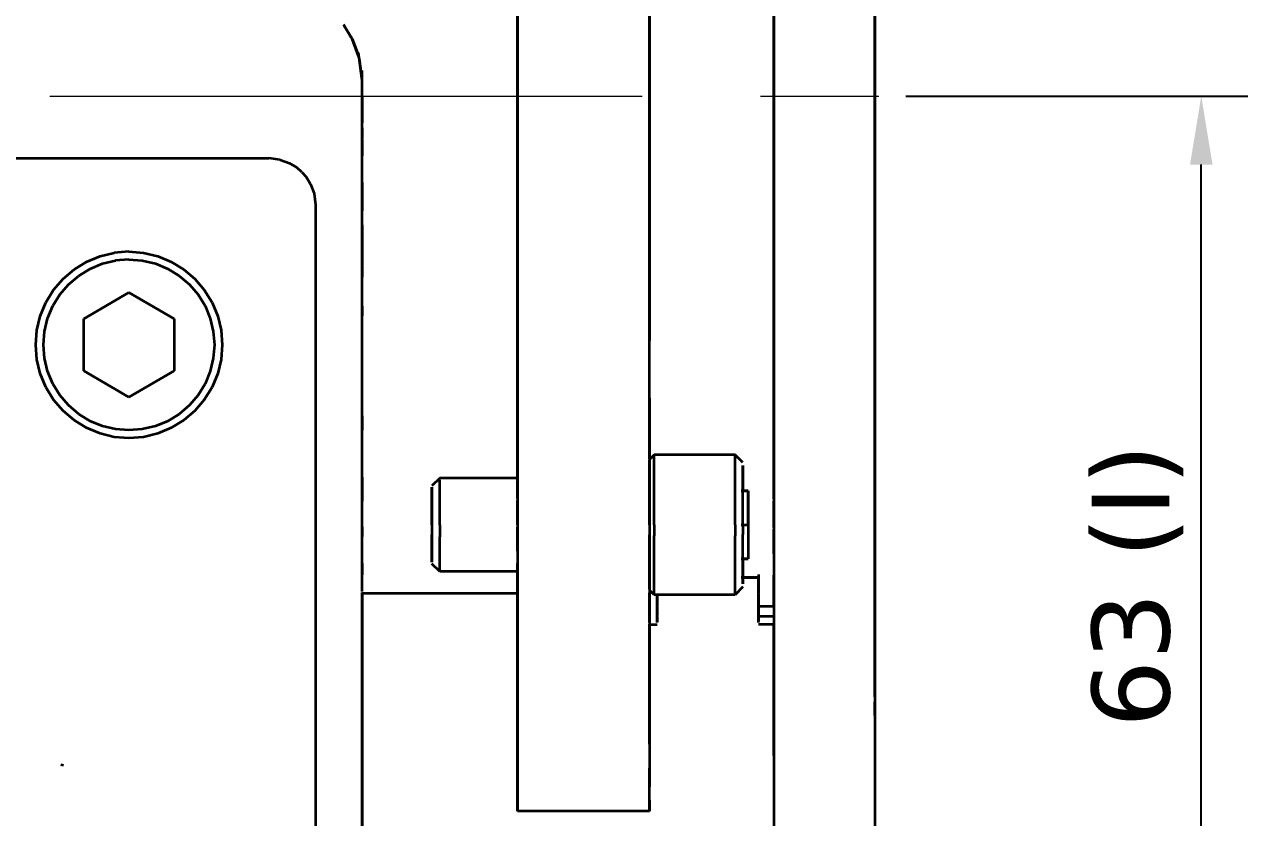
# Model space of a CAD drawing. Header units: millimetres. Extents: x 0 to 420, y 0 to 297.
# Drawn here: x 170.14 to 209.68, y 204.3 to 229.8 of the extents above; entities that cross this region are included whole.
import ezdxf

# ---------------------------------------------------------------- set-up
doc = ezdxf.new("R2010")
doc.units = ezdxf.units.MM
doc.header["$LTSCALE"] = 6
doc.linetypes.add('CENTER', pattern=[5.08, 3.175, -0.635, 0.635, -0.635])
for name, color, linetype, lineweight in [('CENTRO', 7, 'CENTER', 18), ('COTA', 7, 'Continuous', 18), ('VISIVEL', 7, 'Continuous', 35)]:
    doc.layers.add(name, color=color, linetype=linetype, lineweight=lineweight)
doc.styles.add('DESENHO', font='DejaVuSans.ttf')
doc.dimstyles.new('COTA', dxfattribs={"dimtxt": 2.5, "dimasz": 2.2, "dimexe": 1.5, "dimexo": 1, "dimgap": 0.8, "dimtad": 1, "dimdec": 0, "dimtxsty": 'DESENHO', "dimcen": 2.5, "dimazin": 3, "dimtfac": 1, "dimtmove": 0, "dimatfit": 3})

msp = doc.modelspace()

# ---------------------------------------------------------------- linework, layer by layer
at = {"layer": 'CENTRO'}
msp.add_line((110, 227.5), (201, 227.5), dxfattribs=at)
at = {"layer": 'VISIVEL'}
for p, q in [((186, 231.495), (186, 229.505)), ((190.25, 231.495), (190.25, 229.505)), ((197.5, 229.485), (197.5, 230.975)), ((197.5, 229.485), (197.5, 230.975)), ((186, 228.895), (186, 230.28)), ((190.25, 228.98), (190.25, 230.45)), ((190.25, 228.98), (190.25, 230.37)), ((194.25, 228.98), (194.25, 230.45)), ((194.25, 229.065), (194.25, 230.445)), ((194.25, 230.115), (194.25, 227.5)), ((197.5, 229.245), (197.5, 230.205)), ((197.5, 227.5), (197.5, 230.115)), ((197.5, 230.115), (197.5, 227.5)), ((180.4, 229.8), (180.655, 229.39)), ((180.685, 229.34), (180.425, 229.76)), ((197.5, 229.245), (197.5, 230.01)), ((180.89, 228.79), (180.685, 229.34)), ((180.685, 229.34), (180.85, 228.895)), ((186, 229.505), (186, 227.5)), ((190.25, 229.505), (190.25, 227.5)), ((197.5, 229.245), (197.5, 229.485)), ((197.5, 229.485), (197.5, 229.245)), ((190.25, 228.9), (190.25, 228.98)), ((190.25, 227.5), (190.25, 228.98)), ((194.25, 229.095), (194.25, 228.965)), ((194.25, 228.98), (194.25, 229.065)), ((194.25, 228.93), (194.25, 229.055)), ((194.25, 227.58), (194.25, 228.975)), ((194.25, 227.5), (194.25, 228.975)), ((194.25, 228.7), (194.25, 228.93)), ((194.25, 228.93), (194.25, 228.725)), ((194.25, 228.915), (194.25, 228.71)), ((197.5, 227.745), (197.5, 229.245)), ((197.5, 229.245), (197.5, 227.745)), ((197.5, 229.245), (197.5, 228.47)), ((197.5, 229.245), (197.5, 228.275)), ((197.5, 228.96), (197.5, 229.095)), ((197.5, 228.93), (197.5, 229.095)), ((197.5, 229.085), (197.5, 228.96)), ((197.5, 228.96), (197.5, 229.085)), ((197.5, 228.985), (197.5, 229.065)), ((197.5, 228.75), (197.5, 229.065)), ((197.5, 228.94), (197.5, 229.065)), ((197.5, 228.94), (197.5, 229.065)), ((197.5, 228.81), (197.5, 228.93)), ((197.5, 228.665), (197.5, 228.93)), ((197.5, 228.69), (197.5, 228.93)), ((197.5, 228.665), (197.5, 228.93)), ((197.5, 228.915), (197.5, 228.715)), ((197.5, 228.915), (197.5, 228.715)), ((180.91, 228.73), (180.85, 228.895)), ((180.96, 228.325), (180.89, 228.895)), ((180.91, 228.715), (180.99, 228.06)), ((186, 227.5), (186, 228.895)), ((190.25, 227.5), (190.25, 228.9)), ((194.25, 228.665), (194.25, 228.87)), ((194.25, 228.34), (194.25, 228.84)), ((194.25, 228.665), (194.25, 228.405)), ((194.25, 228.665), (194.25, 228.59)), ((194.25, 228.325), (194.25, 228.59)), ((197.5, 228.68), (197.5, 228.88)), ((197.5, 228.68), (197.5, 228.88)), ((197.5, 228.325), (197.5, 228.845)), ((197.5, 228.81), (197.5, 228.665)), ((197.5, 228.38), (197.5, 228.665)), ((197.5, 228.54), (197.5, 228.665)), ((197.5, 228.65), (197.5, 228.385)), ((197.5, 228.65), (197.5, 228.385)), ((197.5, 228.345), (197.5, 228.605)), ((197.5, 228.345), (197.5, 228.605)), ((197.5, 228.37), (197.5, 228.54)), ((181, 228), (180.96, 228.31)), ((181, 227.5), (181, 228.32)), ((194.25, 228.325), (194.25, 228.405)), ((194.25, 228.245), (194.25, 228.325)), ((194.25, 228.325), (194.25, 228.015)), ((194.25, 228.325), (194.25, 228.235)), ((194.25, 227.5), (194.25, 228.255)), ((194.25, 227.925), (194.25, 228.245)), ((194.25, 227.925), (194.25, 228.235)), ((197.5, 227.5), (197.5, 228.47)), ((197.5, 228.455), (197.5, 228.325)), ((197.5, 227.925), (197.5, 228.325)), ((197.5, 227.925), (197.5, 228.325)), ((197.5, 228.16), (197.5, 228.325)), ((197.5, 228.305), (197.5, 228)), ((197.5, 228), (197.5, 228.305)), ((197.5, 227.5), (197.5, 228.275)), ((197.5, 227.95), (197.5, 228.255)), ((197.5, 227.95), (197.5, 228.255)), ((197.5, 228.16), (197.5, 228.075)), ((181, 227.5), (181, 227.98)), ((194.25, 227.925), (194.25, 228.015)), ((194.25, 227.925), (194.25, 227.595)), ((194.25, 227.925), (194.25, 227.83)), ((194.25, 227.5), (194.25, 227.87)), ((194.25, 227.5), (194.25, 227.83)), ((197.5, 228.075), (197.5, 227.925)), ((197.5, 227.58), (197.5, 227.925)), ((197.5, 227.66), (197.5, 227.925)), ((197.5, 227.58), (197.5, 227.925)), ((197.5, 227.925), (197.5, 227.85)), ((197.5, 227.925), (197.5, 227.85)), ((197.5, 227.905), (197.5, 227.58)), ((197.5, 227.58), (197.5, 227.905)), ((197.5, 227.525), (197.5, 227.85)), ((197.5, 227.525), (197.5, 227.85)), ((197.5, 227.5), (197.5, 227.745)), ((197.5, 227.5), (197.5, 227.745)), ((181, 226.925), (181, 227.5)), ((181, 227.5), (181, 226.645)), ((186, 227.5), (186, 225.495)), ((186, 226.105), (186, 227.5)), ((190.25, 227.42), (190.25, 227.5)), ((190.25, 227.5), (190.25, 225.495)), ((190.25, 226.02), (190.25, 227.5)), ((190.25, 226.02), (190.25, 227.42)), ((194.25, 227.5), (194.25, 227.595)), ((194.25, 227.5), (194.25, 227.58)), ((194.25, 227.5), (194.25, 224.885)), ((194.25, 227.075), (194.25, 227.5)), ((194.25, 226.02), (194.25, 227.5)), ((194.25, 227.115), (194.25, 227.5)), ((194.25, 227.5), (194.25, 227.17)), ((194.25, 227.5), (194.25, 227.405)), ((194.25, 226.1), (194.25, 227.495)), ((194.25, 227.075), (194.25, 227.405)), ((197.5, 227.5), (197.5, 227.66)), ((197.5, 227.5), (197.5, 227.62)), ((197.5, 227.5), (197.5, 227.58)), ((197.5, 227.5), (197.5, 227.58)), ((197.5, 227.5), (197.5, 227.58)), ((197.5, 227.5), (197.5, 227.58)), ((197.5, 224.885), (197.5, 227.5)), ((197.5, 227.5), (197.5, 227.26)), ((197.5, 227.42), (197.5, 227.5)), ((197.5, 227.5), (197.5, 224.885)), ((197.5, 227.42), (197.5, 227.5)), ((197.5, 227.34), (197.5, 227.5)), ((197.5, 227.26), (197.5, 227.5)), ((197.5, 227.5), (197.5, 226.725)), ((197.5, 227.5), (197.5, 226.53)), ((197.5, 227.5), (197.5, 227.42)), ((197.5, 227.5), (197.5, 227.42)), ((197.5, 227.475), (197.5, 227.15)), ((197.5, 227.15), (197.5, 227.475)), ((197.5, 227.34), (197.5, 227.46)), ((197.5, 227.28), (197.5, 227.42)), ((197.5, 227.095), (197.5, 227.42)), ((197.5, 227.095), (197.5, 227.42)), ((197.5, 227.075), (197.5, 227.385)), ((197.5, 227.145), (197.5, 227.34)), ((197.5, 227.15), (197.5, 227.34)), ((194.25, 227.075), (194.25, 227.17)), ((194.25, 226.885), (194.25, 227.115)), ((194.25, 226.765), (194.25, 227.075)), ((194.25, 227.075), (194.25, 226.765)), ((194.25, 227.075), (194.25, 226.985)), ((194.25, 226.675), (194.25, 226.985)), ((197.5, 227.075), (197.5, 227.28)), ((197.5, 225.755), (197.5, 227.26)), ((197.5, 225.755), (197.5, 227.26)), ((197.5, 227.075), (197.5, 227.15)), ((197.5, 227.075), (197.5, 227.15)), ((197.5, 227.075), (197.5, 227.15)), ((197.5, 226.975), (197.5, 227.075)), ((197.5, 226.675), (197.5, 227.075)), ((197.5, 226.675), (197.5, 227.075)), ((197.5, 227.05), (197.5, 226.745)), ((197.5, 226.745), (197.5, 227.05)), ((197.5, 226.695), (197.5, 227)), ((197.5, 226.695), (197.5, 227)), ((197.5, 226.895), (197.5, 226.975)), ((181, 226.105), (181, 226.925)), ((181, 226.48), (181, 226.645)), ((194.25, 226.675), (194.25, 226.885)), ((194.25, 226.335), (194.25, 226.765)), ((194.25, 226.675), (194.25, 226.765)), ((194.25, 226.485), (194.25, 226.675)), ((194.25, 226.675), (194.25, 226.41)), ((194.25, 226.675), (194.25, 226.595)), ((194.25, 226.335), (194.25, 226.595)), ((197.5, 226.675), (197.5, 226.895)), ((197.5, 226.86), (197.5, 226.775)), ((197.5, 226.675), (197.5, 226.775)), ((197.5, 225.755), (197.5, 226.725)), ((197.5, 226.335), (197.5, 226.675)), ((197.5, 226.365), (197.5, 226.675)), ((197.5, 226.365), (197.5, 226.675)), ((197.5, 226.46), (197.5, 226.675)), ((197.5, 226.655), (197.5, 226.395)), ((197.5, 226.655), (197.5, 226.395)), ((197.5, 226.35), (197.5, 226.615)), ((197.5, 226.35), (197.5, 226.615)), ((181, 226.48), (181, 226.315)), ((181, 226.315), (181, 226.14)), ((194.25, 226.485), (194.25, 226.335)), ((194.25, 226.335), (194.25, 226.41)), ((194.25, 226.335), (194.25, 226.13)), ((194.25, 226.07), (194.25, 226.275)), ((197.5, 225.755), (197.5, 226.53)), ((197.5, 226.335), (197.5, 226.46)), ((197.5, 226.07), (197.5, 226.37)), ((197.5, 226.37), (197.5, 226.07)), ((197.5, 226.32), (197.5, 226.12)), ((197.5, 226.12), (197.5, 226.32)), ((197.5, 226.085), (197.5, 226.285)), ((197.5, 226.085), (197.5, 226.285)), ((181, 225.535), (181, 226.105)), ((181, 226.105), (181, 225.575)), ((186, 224.72), (186, 226.105)), ((190.25, 225.935), (190.25, 226.02)), ((190.25, 224.55), (190.25, 226.02)), ((190.25, 224.55), (190.25, 225.935)), ((194.25, 226.02), (194.25, 226.1)), ((194.25, 226.07), (194.25, 225.975)), ((194.25, 225.945), (194.25, 226.07)), ((194.25, 226.07), (194.25, 225.945)), ((194.25, 225.905), (194.25, 226.035)), ((194.25, 224.63), (194.25, 226.015)), ((194.25, 226.015), (194.25, 224.55)), ((194.25, 224.55), (194.25, 226.015)), ((197.5, 226.07), (197.5, 225.945)), ((197.5, 226.06), (197.5, 225.935)), ((197.5, 225.935), (197.5, 226.06)), ((197.5, 225.905), (197.5, 226.05)), ((197.5, 225.915), (197.5, 226.04)), ((197.5, 226.04), (197.5, 225.915)), ((197.5, 226.03), (197.5, 225.945)), ((197.5, 225.755), (197.5, 225.52)), ((197.5, 225.52), (197.5, 225.755)), ((197.5, 225.755), (197.5, 224.99)), ((197.5, 225.755), (197.5, 224.795)), ((122, 225.5), (178, 225.5)), ((178.365, 225.455), (178, 225.5)), ((178.365, 225.455), (178.67, 225.34)), ((181, 224.72), (181, 225.535)), ((181, 224.72), (181, 225.52)), ((186, 225.495), (186, 223.505)), ((190.25, 225.495), (190.25, 223.505)), ((197.5, 224.025), (197.5, 225.52)), ((197.5, 224.025), (197.5, 225.52)), ((178.9, 225.2), (178.67, 225.34)), ((179.06, 225.06), (178.9, 225.2)), ((179.06, 225.06), (179.2, 224.9)), ((197.5, 224.025), (197.5, 224.99)), ((179.2, 224.9), (179.34, 224.67)), ((179.34, 224.67), (179.455, 224.365)), ((181, 224.16), (181, 224.72)), ((181, 224.72), (181, 223.81)), ((186, 223.36), (186, 224.72)), ((194.25, 224.885), (194.25, 222.29)), ((194.25, 224.55), (194.25, 224.63)), ((197.5, 224.885), (197.5, 222.29)), ((197.5, 224.885), (197.5, 222.29)), ((197.5, 224.025), (197.5, 224.795)), ((179.455, 224.365), (179.5, 224)), ((190.25, 224.47), (190.25, 224.55)), ((190.25, 223.1), (190.25, 224.55)), ((190.25, 223.1), (190.25, 224.47)), ((194.25, 224.55), (194.25, 223.17)), ((194.25, 223.18), (194.25, 224.545)), ((179.5, 224), (179.5, 168)), ((181, 223.36), (181, 224.16)), ((197.5, 224.025), (197.5, 222.56)), ((197.5, 222.56), (197.5, 224.025)), ((197.5, 224.025), (197.5, 223.27)), ((197.5, 224.025), (197.5, 223.08)), ((181, 223.36), (181, 223.77)), ((186, 223.505), (186, 221.545)), ((190.25, 223.505), (190.25, 221.545)), ((181, 222.81), (181, 223.36)), ((181, 223.36), (181, 222.05)), ((186, 222.03), (186, 223.36)), ((190.25, 223.02), (190.25, 223.1)), ((190.25, 221.685), (190.25, 223.1)), ((190.25, 221.685), (190.25, 223.02)), ((194.25, 223.1), (194.25, 223.18)), ((194.25, 221.765), (194.25, 223.095)), ((194.25, 223.095), (194.25, 221.715)), ((197.5, 222.325), (197.5, 223.27)), ((197.5, 222.325), (197.5, 223.08)), ((181, 222.03), (181, 222.81)), ((172.14, 222.175), (172.575, 222.355)), ((172.14, 222.175), (172.575, 222.355)), ((172.575, 222.355), (173.03, 222.465)), ((172.575, 222.355), (173.03, 222.465)), ((172.65, 222.115), (173.07, 222.215)), ((173.5, 222.5), (173.03, 222.465)), ((173.5, 222.5), (173.03, 222.465)), ((173.5, 222.25), (173.07, 222.215)), ((173.5, 222.5), (173.97, 222.465)), ((173.5, 222.5), (173.97, 222.465)), ((173.5, 222.25), (173.93, 222.215)), ((173.93, 222.215), (174.35, 222.115)), ((173.97, 222.465), (174.425, 222.355)), ((173.97, 222.465), (174.425, 222.355)), ((174.425, 222.355), (174.86, 222.175)), ((174.425, 222.355), (174.86, 222.175)), ((194.25, 222.29), (194.25, 219.735)), ((197.5, 222.56), (197.5, 222.325)), ((197.5, 222.325), (197.5, 222.56)), ((197.5, 220.89), (197.5, 222.325)), ((197.5, 220.89), (197.5, 222.325)), ((197.5, 222.325), (197.5, 221.585)), ((197.5, 222.325), (197.5, 221.4)), ((197.5, 219.735), (197.5, 222.29)), ((197.5, 222.29), (197.5, 219.735)), ((171.38, 221.62), (171.735, 221.925)), ((171.38, 221.62), (171.735, 221.925)), ((171.735, 221.925), (172.14, 222.175)), ((171.735, 221.925), (172.14, 222.175)), ((171.885, 221.725), (172.25, 221.95)), ((172.25, 221.95), (172.65, 222.115)), ((174.35, 222.115), (174.75, 221.95)), ((174.75, 221.95), (175.115, 221.725)), ((174.86, 222.175), (175.265, 221.925)), ((174.86, 222.175), (175.265, 221.925)), ((175.265, 221.925), (175.62, 221.62)), ((175.265, 221.925), (175.62, 221.62)), ((181, 221.495), (181, 222.03)), ((181, 222.03), (181, 221.675)), ((186, 220.74), (186, 222.03)), ((171.075, 221.265), (171.38, 221.62)), ((171.075, 221.265), (171.38, 221.62)), ((171.275, 221.115), (171.555, 221.445)), ((171.555, 221.445), (171.885, 221.725)), ((175.115, 221.725), (175.445, 221.445)), ((175.445, 221.445), (175.725, 221.115)), ((175.62, 221.62), (175.925, 221.265)), ((175.62, 221.62), (175.925, 221.265)), ((181, 220.74), (181, 221.675)), ((181, 220.74), (181, 221.495)), ((186, 221.545), (186, 219.635)), ((190.25, 221.61), (190.25, 221.685)), ((190.25, 220.315), (190.25, 221.685)), ((190.25, 220.315), (190.25, 221.61)), ((190.25, 221.545), (190.25, 219.635)), ((194.25, 221.685), (194.25, 221.765)), ((194.25, 221.685), (194.25, 221.23)), ((194.25, 220.39), (194.25, 221.68)), ((197.5, 220.66), (197.5, 221.585)), ((197.5, 220.66), (197.5, 221.4)), ((170.825, 220.86), (171.075, 221.265)), ((170.825, 220.86), (171.075, 221.265)), ((171.05, 220.75), (171.275, 221.115)), ((173.5, 221.18), (172.045, 220.34)), ((173.5, 221.18), (172.045, 220.34)), ((173.5, 221.18), (174.955, 220.34)), ((173.5, 221.18), (174.955, 220.34)), ((175.725, 221.115), (175.95, 220.75)), ((175.925, 221.265), (176.175, 220.86)), ((175.925, 221.265), (176.175, 220.86)), ((194.25, 220.315), (194.25, 221.23)), ((170.645, 220.425), (170.825, 220.86)), ((170.645, 220.425), (170.825, 220.86)), ((170.885, 220.35), (171.05, 220.75)), ((175.95, 220.75), (176.115, 220.35)), ((176.175, 220.86), (176.355, 220.425)), ((176.175, 220.86), (176.355, 220.425)), ((181, 220.23), (181, 220.74)), ((181, 220.74), (181, 220.43)), ((186, 219.5), (186, 220.74)), ((197.5, 220.66), (197.5, 220.89)), ((197.5, 220.66), (197.5, 220.89)), ((197.5, 219.27), (197.5, 220.66)), ((197.5, 219.27), (197.5, 220.66)), ((197.5, 220.66), (197.5, 219.765)), ((197.5, 220.66), (197.5, 219.945)), ((170.535, 219.97), (170.645, 220.425)), ((170.535, 219.97), (170.645, 220.425)), ((170.785, 219.93), (170.885, 220.35)), ((172.045, 218.66), (172.045, 220.34)), ((172.045, 218.66), (172.045, 220.34)), ((172.045, 218.66), (172.045, 220.34)), ((174.955, 220.34), (174.955, 218.66)), ((174.955, 220.34), (174.955, 218.66)), ((174.955, 220.34), (174.955, 218.66)), ((176.115, 220.35), (176.215, 219.93)), ((176.355, 220.425), (176.465, 219.97)), ((176.355, 220.425), (176.465, 219.97)), ((181, 219.5), (181, 220.43)), ((181, 219.5), (181, 220.23)), ((190.25, 219), (190.25, 220.315)), ((190.25, 219), (190.25, 220.24)), ((194.25, 220.315), (194.25, 220.39)), ((194.25, 219.075), (194.25, 220.31)), ((194.25, 219.17), (194.25, 220.31)), ((170.5, 219.5), (170.535, 219.97)), ((170.5, 219.5), (170.535, 219.97)), ((170.75, 219.5), (170.785, 219.93)), ((176.215, 219.93), (176.25, 219.5)), ((176.465, 219.97), (176.5, 219.5)), ((176.465, 219.97), (176.5, 219.5)), ((197.5, 219.05), (197.5, 219.945)), ((170.535, 219.03), (170.5, 219.5)), ((170.535, 219.03), (170.5, 219.5)), ((170.785, 219.07), (170.75, 219.5)), ((176.25, 219.5), (176.215, 219.07)), ((176.5, 219.5), (176.465, 219.03)), ((176.5, 219.5), (176.465, 219.03)), ((181, 219.015), (181, 219.5)), ((186, 219.635), (186, 217.78)), ((186, 218.325), (186, 219.5)), ((190.25, 217.78), (190.25, 219.635)), ((194.25, 219.735), (194.25, 217.24)), ((197.5, 219.05), (197.5, 219.765)), ((197.5, 217.24), (197.5, 219.735)), ((197.5, 219.735), (197.5, 217.24)), ((170.645, 218.575), (170.535, 219.03)), ((170.645, 218.575), (170.535, 219.03)), ((170.885, 218.65), (170.785, 219.07)), ((176.215, 219.07), (176.115, 218.65)), ((176.465, 219.03), (176.355, 218.575)), ((176.465, 219.03), (176.355, 218.575)), ((194.25, 219), (194.25, 219.17)), ((197.5, 219.27), (197.5, 219.05)), ((197.5, 219.27), (197.5, 219.05)), ((197.5, 219.05), (197.5, 218.835)), ((197.5, 219.05), (197.5, 218.36)), ((197.5, 219.05), (197.5, 218.19)), ((197.5, 218.835), (197.5, 219.05)), ((171.05, 218.25), (170.885, 218.65)), ((173.5, 217.82), (172.045, 218.66)), ((173.5, 217.82), (172.045, 218.66)), ((174.955, 218.66), (173.5, 217.82)), ((174.955, 218.66), (173.5, 217.82)), ((176.115, 218.65), (175.95, 218.25)), ((181, 218.325), (181, 219.015)), ((181, 218.325), (181, 218.74)), ((190.25, 217.75), (190.25, 219)), ((190.25, 217.75), (190.25, 218.93)), ((194.25, 217.75), (194.25, 219)), ((194.25, 217.82), (194.25, 218.995)), ((197.5, 217.5), (197.5, 218.835)), ((197.5, 217.5), (197.5, 218.835)), ((170.825, 218.14), (170.645, 218.575)), ((170.825, 218.14), (170.645, 218.575)), ((171.275, 217.885), (171.05, 218.25)), ((175.95, 218.25), (175.725, 217.885)), ((176.355, 218.575), (176.175, 218.14)), ((176.355, 218.575), (176.175, 218.14)), ((181, 217.865), (181, 218.325)), ((181, 217.215), (181, 218.325)), ((186, 217.215), (186, 218.325)), ((197.5, 217.5), (197.5, 218.36)), ((171.075, 217.735), (170.825, 218.14)), ((171.075, 217.735), (170.825, 218.14)), ((171.555, 217.555), (171.275, 217.885)), ((175.725, 217.885), (175.445, 217.555)), ((176.175, 218.14), (175.925, 217.735)), ((176.175, 218.14), (175.925, 217.735)), ((181, 217.215), (181, 217.865)), ((197.5, 217.5), (197.5, 218.19)), ((171.38, 217.38), (171.075, 217.735)), ((171.38, 217.38), (171.075, 217.735)), ((171.885, 217.275), (171.555, 217.555)), ((175.445, 217.555), (175.115, 217.275)), ((175.925, 217.735), (175.62, 217.38)), ((175.925, 217.735), (175.62, 217.38)), ((186, 217.78), (186, 216)), ((190.25, 217.78), (190.25, 216)), ((190.25, 216.575), (190.25, 217.75)), ((190.25, 216.575), (190.25, 217.685)), ((194.25, 216.575), (194.25, 217.75)), ((194.25, 216.64), (194.25, 217.75)), ((194.25, 216.64), (194.25, 217.745)), ((197.5, 217.5), (197.5, 216.23)), ((197.5, 216.23), (197.5, 217.5)), ((197.5, 217.5), (197.5, 216.68)), ((197.5, 217.5), (197.5, 216.845)), ((171.735, 217.075), (171.38, 217.38)), ((171.735, 217.075), (171.38, 217.38)), ((172.14, 216.825), (171.735, 217.075)), ((172.14, 216.825), (171.735, 217.075)), ((172.25, 217.05), (171.885, 217.275)), ((172.65, 216.885), (172.25, 217.05)), ((174.75, 217.05), (174.35, 216.885)), ((175.115, 217.275), (174.75, 217.05)), ((175.265, 217.075), (174.86, 216.825)), ((175.265, 217.075), (174.86, 216.825)), ((175.62, 217.38), (175.265, 217.075)), ((175.62, 217.38), (175.265, 217.075)), ((181, 216.79), (181, 217.215)), ((181, 217.215), (181, 216.76)), ((186, 216.185), (186, 217.215)), ((194.25, 217.24), (194.25, 214.82)), ((197.5, 214.82), (197.5, 217.24)), ((197.5, 217.24), (197.5, 214.82)), ((172.575, 216.645), (172.14, 216.825)), ((172.575, 216.645), (172.14, 216.825)), ((173.07, 216.785), (172.65, 216.885)), ((173.5, 216.75), (173.07, 216.785)), ((173.93, 216.785), (173.5, 216.75)), ((174.35, 216.885), (173.93, 216.785)), ((174.86, 216.825), (174.425, 216.645)), ((174.86, 216.825), (174.425, 216.645)), ((181, 216.185), (181, 216.79)), ((181, 216.185), (181, 216.76)), ((197.5, 216.03), (197.5, 216.845)), ((197.5, 216.03), (197.5, 216.68)), ((173.03, 216.535), (172.575, 216.645)), ((173.03, 216.535), (172.575, 216.645)), ((173.5, 216.5), (173.03, 216.535)), ((173.5, 216.5), (173.03, 216.535)), ((173.97, 216.535), (173.5, 216.5)), ((173.97, 216.535), (173.5, 216.5)), ((174.425, 216.645), (173.97, 216.535)), ((174.425, 216.645), (173.97, 216.535)), ((190.25, 215.845), (190.25, 216.575)), ((190.25, 215.825), (190.25, 216.51)), ((194.25, 215.54), (194.25, 216.57)), ((194.25, 215.48), (194.25, 216.51)), ((181, 215.8), (181, 216.185)), ((181, 215.245), (181, 216.185)), ((186, 215.245), (186, 216.185)), ((186, 216), (186, 214.31)), ((186, 215.185), (186, 216)), ((190.25, 216), (190.25, 214.31)), ((190.4, 215.96), (190.25, 215.81)), ((193, 215.96), (190.4, 215.96)), ((190.4, 215.85), (190.4, 215.935)), ((193.25, 215.71), (193, 215.96)), ((193, 215.85), (193, 215.935)), ((193, 215.935), (193, 215.85)), ((197.5, 216.23), (197.5, 216.03)), ((197.5, 216.03), (197.5, 216.23)), ((197.5, 216.03), (197.5, 214.84)), ((197.5, 214.84), (197.5, 216.03)), ((197.5, 216.03), (197.5, 215.415)), ((197.5, 216.03), (197.5, 215.26)), ((181, 215.245), (181, 215.8)), ((186, 215.185), (186, 215.775)), ((190.25, 215.71), (190.25, 215.785)), ((190.25, 215.585), (190.25, 215.71)), ((190.25, 215.41), (190.25, 215.585)), ((190.4, 215.715), (190.4, 215.85)), ((190.4, 215.53), (190.4, 215.715)), ((190.4, 215.3), (190.4, 215.53)), ((193, 215.715), (193, 215.85)), ((193, 215.53), (193, 215.715)), ((193, 215.3), (193, 215.53)), ((193.25, 215.495), (193.25, 215.615)), ((193.25, 215.615), (193.25, 215.495)), ((193.25, 215.33), (193.25, 215.495)), ((193.25, 215.495), (193.25, 215.33)), ((194.25, 214.535), (194.25, 215.475)), ((181, 214.895), (181, 215.245)), ((181, 215.245), (181, 214.62)), ((183.5, 215.21), (183.25, 214.96)), ((186.03, 215.21), (183.5, 215.21)), ((183.5, 215.01), (183.5, 215.16)), ((186, 215.375), (186, 215.455)), ((186, 215.185), (186, 215.355)), ((186, 215.21), (186, 215.35)), ((186, 215.335), (186, 215.15)), ((186, 215.185), (186, 215.325)), ((186, 215.16), (186, 215.245)), ((186, 215.185), (186, 215.055)), ((186, 214.915), (186, 215.14)), ((190.25, 215.195), (190.25, 215.41)), ((190.25, 214.945), (190.25, 215.195)), ((190.4, 215.035), (190.4, 215.3)), ((193, 215.035), (193, 215.3)), ((193.25, 215.125), (193.25, 215.33)), ((193.25, 215.33), (193.25, 215.125)), ((193.25, 214.885), (193.25, 215.125)), ((193.25, 215.125), (193.25, 214.885)), ((197.5, 214.645), (197.5, 215.415)), ((197.5, 214.645), (197.5, 215.26)), ((181, 214.395), (181, 214.895)), ((181, 213.645), (181, 214.765)), ((183.25, 214.795), (183.25, 214.92)), ((183.25, 214.92), (183.25, 214.795)), ((183.25, 214.595), (183.25, 214.795)), ((183.25, 214.795), (183.25, 214.595)), ((183.5, 214.77), (183.5, 215.01)), ((183.5, 214.46), (183.5, 214.77)), ((186, 215.055), (186, 214.915)), ((186, 214.56), (186, 214.935)), ((186, 214.56), (186, 214.855)), ((190.25, 214.665), (190.25, 214.945)), ((190.4, 214.735), (190.4, 215.035)), ((190.4, 214.405), (190.4, 214.735)), ((193, 214.735), (193, 215.035)), ((193, 214.405), (193, 214.735)), ((193.2, 214.805), (193.425, 214.805)), ((193.425, 214.805), (193.2, 214.805)), ((193.2, 214.805), (193.425, 214.805)), ((193.25, 214.62), (193.25, 214.885)), ((193.25, 214.885), (193.25, 214.8)), ((193.425, 213.71), (193.425, 214.805)), ((193.425, 214.805), (193.425, 213.71)), ((194.25, 214.82), (194.25, 212.5)), ((197.5, 214.84), (197.5, 214.645)), ((197.5, 214.84), (197.5, 214.645)), ((197.5, 214.645), (197.5, 214.825)), ((197.5, 214.645), (197.5, 214.825)), ((197.5, 212.5), (197.5, 214.82)), ((197.5, 214.82), (197.5, 212.5)), ((181, 214.62), (181, 214.475)), ((181, 214.395), (181, 214.475)), ((181, 214.085), (181, 214.395)), ((183.25, 214.335), (183.25, 214.595)), ((183.25, 214.595), (183.25, 214.335)), ((183.25, 214.035), (183.25, 214.335)), ((183.25, 214.335), (183.25, 214.035)), ((183.5, 214.1), (183.5, 214.46)), ((186, 214.55), (186, 214.17)), ((186, 214.15), (186, 214.495)), ((186, 213.71), (186, 214.455)), ((186, 214.31), (186, 212.715)), ((190.25, 214.36), (190.25, 214.665)), ((190.25, 214.04), (190.25, 214.36)), ((190.25, 214.31), (190.25, 212.715)), ((190.4, 214.065), (190.4, 214.405)), ((193, 214.065), (193, 214.405)), ((193.25, 214.33), (193.25, 214.62)), ((193.25, 214.025), (193.25, 214.33)), ((194.25, 213.625), (194.25, 214.475)), ((194.25, 214.475), (194.25, 213.665)), ((197.5, 214.465), (197.5, 214.645)), ((197.5, 214.645), (197.5, 214.075)), ((197.5, 213.93), (197.5, 214.645)), ((197.5, 214.465), (197.5, 214.645)), ((197.5, 213.36), (197.5, 214.465)), ((197.5, 213.36), (197.5, 214.465)), ((181, 213.645), (181, 214.085)), ((183.25, 213.71), (183.25, 214.035)), ((183.25, 214.035), (183.25, 213.71)), ((183.5, 213.71), (183.5, 214.1)), ((186, 213.71), (186, 214.08)), ((190.25, 213.71), (190.25, 214.04)), ((190.4, 213.71), (190.4, 214.065)), ((193, 213.71), (193, 214.065)), ((193.25, 213.71), (193.25, 214.025)), ((197.5, 213.36), (197.5, 214.075)), ((197.5, 213.36), (197.5, 213.93)), ((181, 213.38), (181, 213.645)), ((181, 213.645), (181, 213.335)), ((183.25, 213.71), (183.25, 213.39)), ((183.25, 213.71), (183.25, 213.39)), ((183.5, 213.71), (183.5, 213.325)), ((186, 213.65), (186, 213.37)), ((186, 213.27), (186, 213.64)), ((190.25, 213.71), (190.25, 213.385)), ((190.4, 213.71), (190.4, 213.36)), ((193, 213.71), (193, 213.36)), ((193.2, 213.71), (193.425, 213.71)), ((193.25, 213.71), (193.25, 213.4)), ((193.425, 213.71), (193.425, 212.62)), ((193.425, 213.71), (193.425, 212.62)), ((194.25, 212.78), (194.25, 213.575)), ((194.25, 212.82), (194.25, 213.575)), ((194.25, 212.82), (194.25, 213.57)), ((181, 213), (181, 213.38)), ((181, 213), (181, 213.335)), ((183.25, 213.39), (183.25, 213.085)), ((183.25, 213.085), (183.25, 213.39)), ((183.5, 212.96), (183.5, 213.325)), ((186, 213.27), (186, 213.37)), ((186, 212.86), (186, 213.27)), ((186, 213.205), (186, 212.87)), ((190.25, 213.06), (190.25, 213.385)), ((190.4, 213.015), (190.4, 213.36)), ((193, 213.015), (193, 213.36)), ((193.25, 213.095), (193.25, 213.4)), ((197.5, 212.34), (197.5, 213.36)), ((197.5, 212.34), (197.5, 213.36)), ((197.5, 213.36), (197.5, 212.835)), ((197.5, 213.36), (197.5, 212.705)), ((181, 212.78), (181, 213)), ((181, 212.465), (181, 212.78)), ((183.25, 213.085), (183.25, 212.83)), ((183.25, 212.83), (183.25, 213.085)), ((183.25, 212.83), (183.25, 212.63)), ((183.25, 212.63), (183.25, 212.83)), ((183.5, 212.65), (183.5, 212.96)), ((186, 212.805), (186, 212.52)), ((186, 212.715), (186, 211.235)), ((190.25, 212.76), (190.25, 213.06)), ((190.25, 212.475), (190.25, 212.76)), ((190.25, 212.715), (190.25, 211.235)), ((190.4, 212.69), (190.4, 213.015)), ((193, 212.69), (193, 213.015)), ((193.25, 212.805), (193.25, 213.095)), ((193.25, 212.535), (193.25, 212.805)), ((194.25, 212.775), (194.25, 212.13)), ((197.5, 212.18), (197.5, 212.835)), ((197.5, 212.18), (197.5, 212.705)), ((181, 212.29), (181, 212.465)), ((181, 212.465), (181, 212.195)), ((183.25, 212.63), (183.25, 212.505)), ((183.25, 212.505), (183.25, 212.63)), ((183.5, 212.21), (183.25, 212.46)), ((183.5, 212.41), (183.5, 212.65)), ((183.5, 212.265), (183.5, 212.41)), ((186, 212.24), (186, 212.465)), ((186, 212.24), (186, 212.465)), ((190.25, 212.225), (190.25, 212.475)), ((190.4, 212.39), (190.4, 212.69)), ((190.4, 212.12), (190.4, 212.39)), ((193, 212.39), (193, 212.69)), ((193, 212.12), (193, 212.39)), ((193.2, 212.62), (193.425, 212.62)), ((193.425, 212.62), (193.2, 212.62)), ((193.2, 212.62), (193.425, 212.62)), ((193.25, 212.625), (193.25, 212.535)), ((193.25, 212.535), (193.25, 212.295)), ((193.25, 212.295), (193.25, 212.535)), ((194.25, 212.5), (194.25, 210.295)), ((197.5, 210.295), (197.5, 212.5)), ((197.5, 212.5), (197.5, 210.295)), ((197.5, 212.34), (197.5, 212.18)), ((197.5, 212.34), (197.5, 212.18)), ((181, 212.045), (181, 212.29)), ((181, 212.195), (181, 212.105)), ((181, 211.92), (181, 212.045)), ((181, 211.745), (181, 212.045)), ((181, 211.745), (181, 211.92)), ((186.03, 212.21), (183.5, 212.21)), ((186, 212.24), (186, 212.07)), ((186, 212.14), (186, 212.24)), ((186, 212.24), (186, 212.1)), ((186, 212.045), (186, 212.215)), ((186, 212.07), (186, 212.21)), ((186, 211.745), (186, 212.045)), ((190.25, 212.01), (190.25, 212.225)), ((190.25, 211.84), (190.25, 212.01)), ((190.4, 211.89), (190.4, 212.12)), ((193, 211.89), (193, 212.12)), ((193.75, 212.015), (193.195, 212.015)), ((193.195, 212.015), (193.75, 212.015)), ((193.205, 212.015), (193.75, 212.015)), ((193.75, 212.015), (193.21, 212.015)), ((193.25, 212.295), (193.25, 212.095)), ((193.25, 212.095), (193.25, 212.295)), ((193.25, 212.095), (193.25, 211.93)), ((193.25, 211.93), (193.25, 212.095)), ((193.25, 212.01), (193.25, 211.93)), ((193.25, 211.93), (193.25, 212.01)), ((193.25, 211.93), (193.25, 211.81)), ((193.25, 211.81), (193.25, 211.93)), ((193.25, 211.93), (193.25, 211.81)), ((193.25, 211.81), (193.25, 211.93)), ((193.75, 212.11), (193.75, 212.015)), ((193.75, 211.62), (193.75, 212.015)), ((193.75, 211.62), (193.75, 212.015)), ((193.75, 211.535), (193.75, 212)), ((193.75, 212), (193.75, 211.525)), ((194.25, 211.525), (194.25, 212.095)), ((194.25, 211.555), (194.25, 212.095)), ((194.25, 211.555), (194.25, 212.09)), ((194.25, 212.09), (194.25, 211.61)), ((197.5, 212.03), (197.5, 212.18)), ((197.5, 211.265), (197.5, 212.18)), ((197.5, 212.18), (197.5, 211.705)), ((197.5, 212.18), (197.5, 211.59)), ((197.5, 211.115), (197.5, 212.03)), ((181, 211.67), (181, 211.745)), ((181, 211.56), (181, 211.745)), ((181, 211.56), (181, 211.67)), ((181, 167), (181, 211.53)), ((181, 211.53), (181, 182.56)), ((186, 211.56), (186, 211.745)), ((190.25, 211.715), (190.25, 211.84)), ((190.25, 211.635), (190.25, 211.715)), ((190.25, 211.615), (190.25, 211.525)), ((190.4, 211.46), (190.25, 211.61)), ((190.25, 211.605), (190.25, 211.525)), ((190.25, 211.08), (190.25, 211.525)), ((190.4, 211.705), (190.4, 211.89)), ((190.4, 211.57), (190.4, 211.705)), ((190.4, 211.49), (190.4, 211.57)), ((193, 211.705), (193, 211.89)), ((193.25, 211.71), (193, 211.46)), ((193.25, 211.71), (193, 211.46)), ((193, 211.57), (193, 211.705)), ((193, 211.57), (193, 211.49)), ((193, 211.49), (193, 211.57)), ((193, 211.57), (193, 211.49)), ((193, 211.49), (193, 211.57)), ((193.75, 211.155), (193.75, 211.525)), ((194.25, 211.105), (194.25, 211.525)), ((197.5, 211.115), (197.5, 211.705)), ((197.5, 211.115), (197.5, 211.59)), ((181, 182.56), (181, 211.51)), ((181, 182.56), (181, 211.505)), ((186, 211.5), (181, 211.5)), ((186, 211.235), (186, 211.515)), ((186, 211.235), (186, 209.88)), ((186, 209.88), (186, 211.235)), ((186, 211.235), (186, 210.98)), ((190.25, 211.08), (190.25, 211.5)), ((190.25, 211.235), (190.25, 209.88)), ((193, 211.46), (190.4, 211.46)), ((193, 211.46), (190.495, 211.46)), ((190.5, 211.08), (190.5, 211.475)), ((190.5, 211.445), (190.5, 211.13)), ((190.5, 211.44), (190.5, 211.1)), ((193.75, 211.155), (193.75, 211.515)), ((193.75, 211.505), (193.75, 211.08)), ((193.75, 211.085), (193.75, 211.45)), ((194.25, 211.08), (194.25, 211.405)), ((197.5, 211.115), (197.5, 211.265)), ((186, 209.88), (186, 210.98)), ((190.25, 210.76), (190.25, 211.08)), ((190.25, 210.76), (190.25, 211.06)), ((190.25, 210.76), (190.25, 210.565)), ((190.25, 210.565), (190.25, 210.75)), ((190.5, 211.08), (190.5, 210.795)), ((190.5, 210.95), (190.5, 211.08)), ((190.5, 210.76), (190.5, 211.06)), ((190.5, 210.795), (190.5, 211.06)), ((190.5, 210.76), (190.5, 211.045)), ((190.5, 210.76), (190.5, 210.95)), ((190.5, 210.75), (190.5, 210.95)), ((190.5, 210.76), (190.5, 210.585)), ((190.5, 210.745), (190.5, 210.59)), ((190.5, 210.565), (190.5, 210.735)), ((194.25, 211.08), (193.75, 211.08)), ((193.75, 210.89), (193.75, 211.08)), ((193.75, 211.075), (193.75, 210.81)), ((193.75, 211.075), (193.75, 210.89)), ((193.75, 210.765), (193.75, 211.025)), ((193.75, 211.025), (193.75, 210.765)), ((193.75, 210.89), (193.75, 210.76)), ((194.25, 210.76), (193.75, 210.76)), ((193.75, 210.755), (193.75, 210.595)), ((193.75, 210.595), (193.75, 210.755)), ((193.75, 210.57), (193.75, 210.725)), ((193.75, 210.565), (193.75, 210.725)), ((194.25, 211.08), (194.25, 210.76)), ((194.25, 211.08), (194.25, 210.775)), ((194.25, 210.76), (194.25, 210.575)), ((194.25, 210.76), (194.25, 210.565)), ((197.5, 210.985), (197.5, 211.115)), ((197.5, 210.985), (197.5, 211.115)), ((197.5, 211.115), (197.5, 210.7)), ((197.5, 211.115), (197.5, 210.595)), ((197.5, 210.985), (197.5, 210.18)), ((197.5, 210.18), (197.5, 210.985)), ((190.25, 209.88), (190.25, 210.515)), ((190.25, 210.5), (190.5, 210.5)), ((194.25, 210.5), (193.75, 210.5)), ((194.25, 210.295), (194.25, 210.475)), ((197.5, 210.18), (197.5, 210.7)), ((197.5, 210.18), (197.5, 210.595)), ((194.25, 208.215), (194.25, 210.295)), ((194.25, 210.295), (194.25, 208.215)), ((197.5, 208.215), (197.5, 210.295)), ((197.5, 210.295), (197.5, 208.215)), ((197.5, 210.065), (197.5, 210.18)), ((197.5, 209.485), (197.5, 210.18)), ((197.5, 210.18), (197.5, 209.82)), ((197.5, 210.18), (197.5, 209.73)), ((197.5, 209.375), (197.5, 210.065)), ((186, 209.88), (186, 208.66)), ((186, 208.66), (186, 209.88)), ((190.25, 209.88), (190.25, 208.66)), ((190.25, 208.66), (190.25, 209.88)), ((197.5, 209.375), (197.5, 209.82)), ((197.5, 209.375), (197.5, 209.73)), ((197.5, 209.485), (197.5, 209.375)), ((197.5, 208.8), (197.5, 209.375)), ((197.5, 209.375), (197.5, 208.8)), ((197.5, 209.375), (197.5, 209.075)), ((197.5, 209.375), (197.5, 209.005)), ((197.5, 208.705), (197.5, 209.075)), ((197.5, 208.705), (197.5, 209.005)), ((197.5, 208.705), (197.5, 208.8)), ((197.5, 208.8), (197.5, 208.705)), ((186, 208.66), (186, 207.58)), ((186, 207.58), (186, 208.66)), ((190.25, 207.58), (190.25, 208.66)), ((190.25, 208.66), (190.25, 207.58)), ((197.5, 208.705), (197.5, 208.475)), ((197.5, 208.415), (197.5, 208.705)), ((197.5, 208.18), (197.5, 208.635)), ((197.5, 208.18), (197.5, 208.635)), ((197.5, 208.18), (197.5, 208.475)), ((197.5, 208.18), (197.5, 208.415)), ((194.25, 206.285), (194.25, 208.215)), ((194.25, 208.215), (194.25, 206.285)), ((197.5, 208.215), (197.5, 206.285)), ((197.5, 208.215), (197.5, 206.285)), ((197.5, 208.18), (197.5, 207.855)), ((197.5, 208.18), (197.5, 208.015)), ((197.5, 208.18), (197.5, 207.97)), ((197.5, 208.13), (197.5, 207.805)), ((197.5, 207.805), (197.5, 208.015)), ((197.5, 207.805), (197.5, 207.97)), ((186, 207.58), (186, 206.655)), ((186, 206.655), (186, 207.58)), ((190.25, 207.58), (190.25, 206.655)), ((190.25, 206.655), (190.25, 207.58)), ((197.5, 207.61), (197.5, 207.805)), ((197.5, 207.805), (197.5, 207.705)), ((197.5, 207.805), (197.5, 207.675)), ((197.5, 207.77), (197.5, 207.575)), ((197.5, 207.575), (197.5, 207.705)), ((197.5, 207.575), (197.5, 207.675)), ((186, 206.655), (186, 205.885)), ((186, 205.885), (186, 206.655)), ((190.25, 206.655), (190.25, 205.885)), ((190.25, 206.655), (190.25, 205.885)), ((171.31, 206), (171.395, 205.975)), ((194.25, 206.285), (194.25, 204.52)), ((194.25, 206.285), (194.25, 204.52)), ((197.5, 206.285), (197.5, 204.52)), ((197.5, 206.285), (197.5, 204.52)), ((186, 205.885), (186, 205.285)), ((186, 205.285), (186, 205.885)), ((190.25, 205.885), (190.25, 205.285)), ((190.25, 205.285), (190.25, 205.885)), ((186, 205.285), (186, 204.85)), ((186, 204.85), (186, 205.285)), ((190.25, 204.85), (190.25, 205.285)), ((190.25, 204.85), (190.25, 205.285)), ((186, 204.85), (186, 204.59)), ((186, 204.59), (186, 204.85)), ((190.25, 204.85), (190.25, 204.59)), ((190.25, 204.59), (190.25, 204.85)), ((186, 204.59), (186, 204.5)), ((186, 204.5), (186, 204.59)), ((190.25, 204.5), (186, 204.5)), ((190.25, 204.59), (190.25, 204.5)), ((190.25, 204.5), (190.25, 204.59)), ((194.25, 204.52), (194.25, 202.925)), ((194.25, 204.52), (194.25, 202.925)), ((197.5, 204.52), (197.5, 202.925)), ((197.5, 204.52), (197.5, 202.925))]:
    msp.add_line(p, q, dxfattribs=at)

# ---------------------------------------------------------------- dimensions: what is measured, and where the dimension line sits
at = {"layer": 'COTA'}
msp.add_linear_dim(base=(150, 265), p1=(150, 196), p2=(197.5, 257.5), text='95 (G)', dimstyle='COTA', override={"dimlfac": 2}, dxfattribs=at).render()
msp.add_linear_dim(base=(208, 196), p1=(150, 196), p2=(197.5, 227.5), angle=90, text='63 (I)', dimstyle='COTA', override={"dimlfac": 2}, dxfattribs=at).render()

doc.saveas('drawing.dxf')
